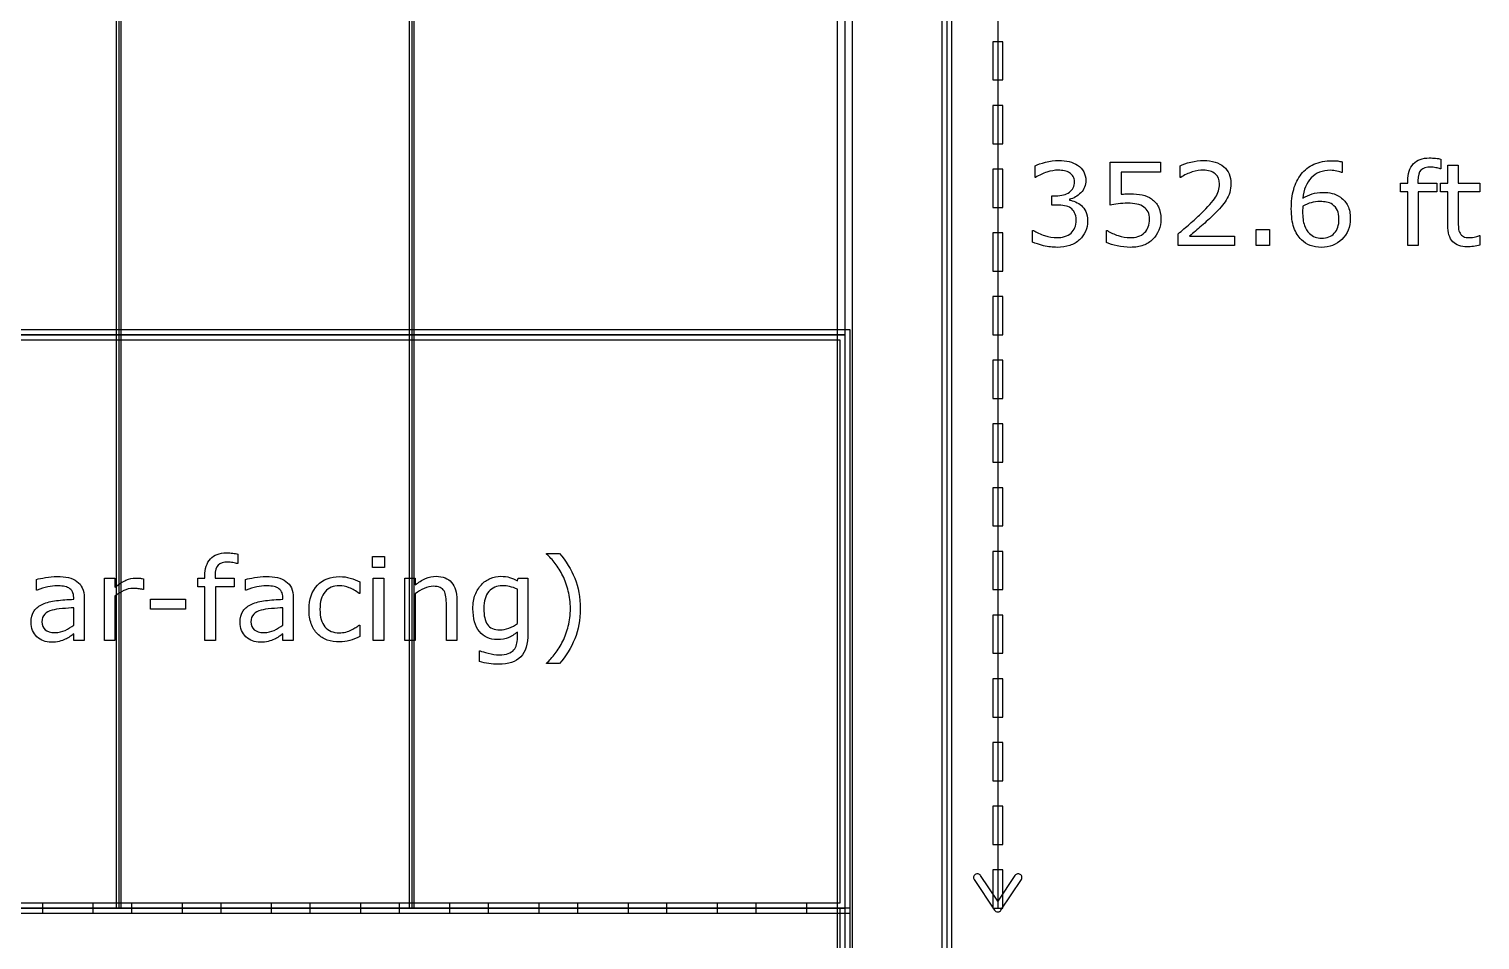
# Model space of a CAD drawing. Extents: x -13 to 750, y 12 to 2314.
# Drawn here: x 204 to 317.9, y 2009.4 to 2080.9 of the extents above; entities that cross this region are included whole.
import ezdxf

# ---------------------------------------------------------------- set-up
doc = ezdxf.new("R2010")
doc.units = 0
doc.layers.get('0').update_dxf_attribs({"linetype": 'CONTINUOUS'})

msp = doc.modelspace()

# ---------------------------------------------------------------- linework, layer by layer
at = {"color": 7}
for points in [[(43.400391, 2296.489609), (43.400391, 1844.29039), (268.59961, 1844.29039), (268.59961, 2296.489609)], [(44.599609, 2295.290391), (267.40039, 2295.290391), (267.40039, 1845.48961), (44.599609, 1845.48961)], [(275.59961, 2295.89), (275.59961, 1844.89), (276.40039, 1844.89), (276.40039, 2295.89)], [(210.80078, 2269.89), (210.80078, 2011.89), (211.19922, 2011.89), (211.19922, 2269.89)], [(233.80078, 2269.89), (233.80078, 2011.89), (234.19922, 2011.89), (234.19922, 2269.89)], [(44, 2082.89), (268, 2082.89), (268, 2056.89), (44, 2056.89)], [(279.59961, 2079.89), (279.59961, 2076.89), (280.40039, 2076.89), (280.40039, 2079.89)], [(279.59961, 2074.89), (279.59961, 2071.89), (280.40039, 2071.89), (280.40039, 2074.89)], [(279.59961, 2069.89), (279.59961, 2066.89), (280.40039, 2066.89), (280.40039, 2069.89)], [(286.56156, 2067.04082), (286.56156, 2067.04082)], [(301.32715, 2063.89), (300.27686, 2063.89), (300.27686, 2065.14244), (301.32715, 2065.14244)], [(307.67289, 2066.01251), (307.67289, 2066.01251)], [(279.59961, 2064.89), (279.59961, 2061.89), (280.40039, 2061.89), (280.40039, 2064.89)], [(279.59961, 2059.89), (279.59961, 2056.89), (280.40039, 2056.89), (280.40039, 2059.89)], [(43.599609, 2057.29039), (43.599609, 2011.48961), (268.40039, 2011.48961), (268.40039, 2057.29039)], [(44, 2056.89), (268, 2056.89), (268, 2011.89), (44, 2011.89)], [(44.400391, 2056.48961), (267.59961, 2056.48961), (267.59961, 2012.29039), (44.400391, 2012.29039)], [(279.59961, 2054.89), (279.59961, 2051.89), (280.40039, 2051.89), (280.40039, 2054.89)], [(279.59961, 2049.89), (279.59961, 2046.89), (280.40039, 2046.89), (280.40039, 2049.89)], [(279.59961, 2044.89), (279.59961, 2041.89), (280.40039, 2041.89), (280.40039, 2044.89)], [(279.59961, 2039.89), (279.59961, 2036.89), (280.40039, 2036.89), (280.40039, 2039.89)], [(231.8606, 2038.62047), (230.92896, 2038.62047), (230.92896, 2039.4774), (231.8606, 2039.4774)], [(231.80786, 2032.89), (230.98169, 2032.89), (230.98169, 2037.79869), (231.80786, 2037.79869)], [(216.22925, 2035.35533), (213.48706, 2035.35533), (213.48706, 2036.15074), (216.22925, 2036.15074)], [(247.22388, 2035.40358), (247.22388, 2035.40358)], [(242.29321, 2034.2391), (242.29321, 2034.2391)], [(279.59961, 2034.89), (279.59961, 2031.89), (280.40039, 2031.89), (280.40039, 2034.89)], [(207.46216, 2034.09852), (207.46216, 2034.09852)], [(223.87134, 2034.09852), (223.87134, 2034.09852)], [(279.59961, 2029.89), (279.59961, 2026.89), (280.40039, 2026.89), (280.40039, 2029.89)], [(279.59961, 2024.89), (279.59961, 2021.89), (280.40039, 2021.89), (280.40039, 2024.89)], [(279.59961, 2019.89), (279.59961, 2016.89), (280.40039, 2016.89), (280.40039, 2019.89)], [(279.59961, 2014.89), (279.59961, 2011.89), (280.40039, 2011.89), (280.40039, 2014.89)], [(278.23437, 2014.54041), (278.23437, 2014.54041)], [(44, 2011.89), (268, 2011.89), (268, 1867.89), (44, 1867.89)], [(205, 2012.29039), (205, 2011.48961), (209, 2011.48961), (209, 2012.29039)], [(212, 2012.29039), (212, 2011.48961), (216, 2011.48961), (216, 2012.29039)], [(219, 2012.29039), (219, 2011.48961), (223, 2011.48961), (223, 2012.29039)], [(226, 2012.29039), (226, 2011.48961), (230, 2011.48961), (230, 2012.29039)], [(233, 2012.29039), (233, 2011.48961), (237, 2011.48961), (237, 2012.29039)], [(240, 2012.29039), (240, 2011.48961), (244, 2011.48961), (244, 2012.29039)], [(247, 2012.29039), (247, 2011.48961), (251, 2011.48961), (251, 2012.29039)], [(254, 2012.29039), (254, 2011.48961), (258, 2011.48961), (258, 2012.29039)], [(261, 2012.29039), (261, 2011.48961), (265, 2011.48961), (265, 2012.29039)], [(267.59961, 2011.89), (267.59961, 2007.89), (268.40039, 2007.89), (268.40039, 2011.89)]]:
    msp.add_lwpolyline(points, close=True, dxfattribs=at)
for points in [[(276, 2295.89), (276, 1844.89)], [(211, 2269.89), (211, 2011.89)], [(234, 2269.89), (234, 2011.89)], [(280, 2269.89), (280, 2011.89)], [(314.77886, 2070.68394), (314.77881, 2069.92805)], [(282.96679, 2069.23807), (282.92289, 2069.23807), (282.92289, 2070.15653)], [(288.82469, 2067.06288), (288.82469, 2070.43349), (292.76219, 2070.43349), (292.76219, 2069.66444), (289.67283, 2069.66444), (289.67283, 2067.92421)], [(294.35742, 2069.23814), (294.31352, 2069.23814), (294.31352, 2070.161)], [(307.03564, 2070.4554), (307.03564, 2069.61604), (306.99174, 2069.61604)], [(314.77881, 2069.92805), (314.73491, 2069.92805)], [(315.31934, 2065.49391), (315.31934, 2068.10427), (314.76123, 2068.10427), (314.76123, 2068.7986), (315.31934, 2068.7986), (315.31934, 2070.20925), (316.14551, 2070.20925), (316.14551, 2068.7986), (317.85059, 2068.7986), (317.85059, 2068.10427), (316.14551, 2068.10427), (316.14551, 2065.86745)], [(312.9815, 2068.9656), (312.9815, 2068.79861), (314.47124, 2068.79861), (314.47124, 2068.10428), (313.00786, 2068.10428), (313.00786, 2063.89), (312.18169, 2063.89), (312.18169, 2068.10436), (311.62359, 2068.10436), (311.62359, 2068.79869), (312.18169, 2068.79869), (312.18169, 2068.96129)], [(284.6411, 2067.07601), (284.2456, 2067.07601), (284.2456, 2067.8055), (284.55321, 2067.8055)], [(285.61674, 2067.52859), (285.61674, 2067.46709)], [(282.73389, 2064.16686), (282.73389, 2065.08531), (282.79979, 2065.08531)], [(288.54346, 2064.13609), (288.54346, 2065.06334), (288.60496, 2065.06334)], [(292.80613, 2065.96887), (292.80615, 2065.96861)], [(306.78114, 2065.97729), (306.78076, 2065.97736)], [(298.58057, 2063.89), (294.15088, 2063.89), (294.15088, 2064.80846)], [(295.06057, 2064.64146), (298.58059, 2064.64146), (298.58057, 2063.89)], [(317.80666, 2064.6765), (317.85056, 2064.6765), (317.85059, 2063.93391)], [(220.35571, 2038.92809), (220.31181, 2038.92809)], [(220.35575, 2039.68394), (220.35571, 2038.92809)], [(244.57837, 2039.6839), (244.57837, 2039.7278), (245.58472, 2039.7278)], [(204.59253, 2036.85382), (204.54853, 2036.85382), (204.54853, 2037.69317)], [(210.70097, 2036.37486), (210.70097, 2032.89), (209.8748, 2032.89), (209.8748, 2037.79869), (210.70097, 2037.79869), (210.70097, 2037.07359)], [(212.93778, 2037.74589), (212.93774, 2036.89781)], [(218.55839, 2037.96564), (218.55839, 2037.79865), (220.04814, 2037.79865), (220.04814, 2037.10432), (218.58476, 2037.10432), (218.58476, 2032.89), (217.75858, 2032.89), (217.75858, 2037.10436), (217.20048, 2037.10436), (217.20048, 2037.79869), (217.75858, 2037.79869), (217.75858, 2037.96129)], [(221.00171, 2036.85382), (220.95781, 2036.85382), (220.95781, 2037.69317)], [(234.26885, 2036.55506), (234.26885, 2032.89), (233.44268, 2032.89), (233.44268, 2037.79869), (234.26885, 2037.79869), (234.26885, 2037.25377)], [(242.29324, 2037.58771), (242.34594, 2037.79865), (243.11937, 2037.79865), (243.11938, 2033.44811)], [(212.93774, 2036.89781), (212.89384, 2036.89781)], [(229.91382, 2037.50426), (229.91382, 2036.5858), (229.86992, 2036.5858)], [(242.29321, 2034.23912), (242.29321, 2036.91539)], [(207.46216, 2036.13317), (207.46216, 2036.26062)], [(207.46216, 2034.0985), (207.46216, 2035.4652)], [(208.28389, 2036.22099), (208.28394, 2032.89)], [(223.87134, 2036.13317), (223.87134, 2036.26062)], [(223.87134, 2034.0985), (223.87134, 2035.4652)], [(224.69317, 2036.22099), (224.69312, 2032.89)], [(237.54712, 2032.89), (236.72095, 2032.89), (236.72095, 2035.68492)], [(237.54717, 2036.07604), (237.54712, 2032.89)], [(208.28394, 2032.89), (207.46216, 2032.89), (207.46216, 2033.41295)], [(224.69312, 2032.89), (223.87134, 2032.89), (223.87134, 2033.41295)], [(229.86992, 2034.10728), (229.91382, 2034.10728), (229.91382, 2033.19762)], [(242.29324, 2033.1097), (242.29324, 2033.55794)], [(239.31372, 2031.24202), (239.31372, 2032.08577), (239.35772, 2032.08577)], [(245.58472, 2031.07945), (244.57837, 2031.07945), (244.57837, 2031.12335)], [(278.15037, 2014.12438), (279.74998, 2011.72398)], [(281.34958, 2014.45639), (280, 2012.43102), (278.65039, 2014.45641)], [(280.24998, 2011.72398), (281.84959, 2014.12438)]]:
    msp.add_lwpolyline(points, dxfattribs=at)
for points in [[(312.61675, 2070.30162), (312.90679, 2070.6151), (313.325737, 2070.77184), (313.87359, 2070.77184)], [(313.87359, 2070.77184), (314.058157, 2070.77184), (314.223683, 2070.76304), (314.37017, 2070.74544)], [(314.37017, 2070.74544), (314.519583, 2070.72784), (314.655813, 2070.70734), (314.77886, 2070.68394)], [(282.92289, 2070.15653), (283.130897, 2070.25907), (283.407753, 2070.35282), (283.75346, 2070.43778)], [(283.85448, 2069.65995), (283.541007, 2069.560343), (283.24511, 2069.419717), (282.96679, 2069.23807)], [(283.75346, 2070.43778), (284.102093, 2070.525673), (284.439007, 2070.56962), (284.7642, 2070.56962)], [(284.74218, 2069.80936), (284.46386, 2069.80936), (284.16796, 2069.759557), (283.85448, 2069.65995)], [(285.22997, 2069.76546), (285.086417, 2069.794727), (284.92382, 2069.80936), (284.74218, 2069.80936)], [(284.7642, 2070.56962), (285.083533, 2070.56962), (285.364783, 2070.54032), (285.60795, 2070.48172)], [(285.63427, 2069.60726), (285.50829, 2069.683427), (285.373523, 2069.73616), (285.22997, 2069.76546)], [(285.60795, 2070.48172), (285.851117, 2070.42312), (286.070843, 2070.32937), (286.26713, 2070.20047)], [(285.91552, 2069.31282), (285.848133, 2069.43294), (285.754383, 2069.531087), (285.63427, 2069.60726)], [(286.26713, 2070.20047), (286.47807, 2070.059843), (286.637737, 2069.88992), (286.74613, 2069.6907)], [(286.74613, 2069.6907), (286.85453, 2069.49148), (286.90873, 2069.25857), (286.90873, 2068.99197)], [(294.31352, 2070.161), (294.521527, 2070.263533), (294.79838, 2070.357283), (295.14408, 2070.44225)], [(295.26709, 2069.66881), (294.956543, 2069.575057), (294.65332, 2069.4315), (294.35742, 2069.23814)], [(295.14408, 2070.44225), (295.492713, 2070.52721), (295.82963, 2070.56969), (296.15483, 2070.56969)], [(296.13281, 2069.80943), (295.86621, 2069.80943), (295.577637, 2069.762557), (295.26709, 2069.66881)], [(297.06885, 2069.51939), (296.84619, 2069.71275), (296.534177, 2069.80943), (296.13281, 2069.80943)], [(296.15483, 2070.56969), (296.825723, 2070.56969), (297.3516, 2070.40709), (297.73246, 2070.08189)], [(297.40723, 2068.72398), (297.40723, 2069.063827), (297.294437, 2069.328963), (297.06885, 2069.51939)], [(297.73246, 2070.08189), (298.11332, 2069.75963), (298.30375, 2069.321643), (298.30375, 2068.76793)], [(303.22559, 2068.3065), (303.351563, 2068.754747), (303.55078, 2069.153187), (303.82324, 2069.50182)], [(303.82324, 2069.50182), (304.081053, 2069.832873), (304.413573, 2070.090683), (304.8208, 2070.27525)], [(306.11283, 2069.80059), (305.48295, 2069.80059), (304.98051, 2069.602837), (304.60551, 2069.20733)], [(304.8208, 2070.27525), (305.228027, 2070.46275), (305.702637, 2070.5565), (306.24463, 2070.5565)], [(306.6182, 2069.73909), (306.45414, 2069.78009), (306.285683, 2069.80059), (306.11283, 2069.80059)], [(306.24463, 2070.5565), (306.417483, 2070.5565), (306.562503, 2070.549167), (306.67969, 2070.5345)], [(306.99174, 2069.61604), (306.909707, 2069.659973), (306.785193, 2069.70099), (306.6182, 2069.73909)], [(306.67969, 2070.5345), (306.796877, 2070.519833), (306.915527, 2070.493467), (307.03564, 2070.4554)], [(312.18169, 2068.96129), (312.18169, 2069.544297), (312.32671, 2069.991073), (312.61675, 2070.30162)], [(313.2188, 2069.81375), (313.0606, 2069.658477), (312.9815, 2069.37576), (312.9815, 2068.9656)], [(313.99224, 2070.05105), (313.637747, 2070.05105), (313.379933, 2069.97195), (313.2188, 2069.81375)], [(314.37896, 2070.00715), (314.232473, 2070.036417), (314.103567, 2070.05105), (313.99224, 2070.05105)], [(314.73491, 2069.92805), (314.64409, 2069.954383), (314.52544, 2069.98075), (314.37896, 2070.00715)], [(285.61669, 2068.08235), (285.88329, 2068.26985), (286.01659, 2068.542313), (286.01659, 2068.89974)], [(286.01659, 2068.89974), (286.01659, 2069.05794), (285.9829, 2069.195633), (285.91552, 2069.31282)], [(286.90873, 2068.99197), (286.90873, 2068.62869), (286.779823, 2068.31082), (286.52201, 2068.03836)], [(297.09521, 2067.68248), (297.303223, 2068.004747), (297.40723, 2068.351913), (297.40723, 2068.72398)], [(298.30375, 2068.76793), (298.30375, 2068.518903), (298.271517, 2068.285993), (298.20705, 2068.0692)], [(304.60551, 2069.20733), (304.23051, 2068.814757), (304.012247, 2068.28302), (303.95072, 2067.61212)], [(284.55321, 2067.8055), (284.998523, 2067.8055), (285.353017, 2067.897783), (285.61669, 2068.08235)], [(286.52201, 2068.03836), (286.26713, 2067.768827), (285.965373, 2067.598903), (285.61674, 2067.52859)], [(285.61674, 2067.46709), (285.757367, 2067.443623), (285.9185, 2067.393817), (286.10014, 2067.31767)], [(286.10014, 2067.31767), (286.28178, 2067.24443), (286.435587, 2067.152147), (286.56156, 2067.04082)], [(290.18699, 2067.22105), (289.929177, 2067.22105), (289.680153, 2067.203483), (289.43992, 2067.16835)], [(289.67283, 2067.92421), (289.79881, 2067.935943), (289.927717, 2067.944743), (290.05955, 2067.95061)], [(290.05955, 2067.95061), (290.191383, 2067.95661), (290.30564, 2067.95961), (290.40232, 2067.95961)], [(290.91648, 2067.15075), (290.699687, 2067.197617), (290.456523, 2067.22105), (290.18699, 2067.22105)], [(290.40232, 2067.95961), (290.756813, 2067.95961), (291.06736, 2067.928843), (291.33396, 2067.86731)], [(291.33396, 2067.86731), (291.600567, 2067.80871), (291.845197, 2067.70324), (292.06785, 2067.5509)], [(292.06785, 2067.5509), (292.302223, 2067.389773), (292.483863, 2067.181767), (292.61277, 2066.92688)], [(295.93945, 2066.38609), (296.50195, 2066.931017), (296.887203, 2067.363147), (297.09521, 2067.68248)], [(297.9302, 2067.45836), (297.81594, 2067.27672), (297.681173, 2067.09801), (297.5259, 2066.92223)], [(298.20705, 2068.0692), (298.145517, 2067.855333), (298.053233, 2067.65172), (297.9302, 2067.45836)], [(303.04102, 2066.76402), (303.04102, 2067.3441), (303.102543, 2067.85826), (303.22559, 2068.3065)], [(304.60547, 2067.26051), (304.391603, 2067.20191), (304.171877, 2067.111087), (303.94629, 2066.98804)], [(303.95072, 2067.61212), (304.196813, 2067.761533), (304.438513, 2067.874327), (304.67582, 2067.9505)], [(305.2998, 2067.34841), (305.05078, 2067.34841), (304.819337, 2067.31911), (304.60547, 2067.26051)], [(304.67582, 2067.9505), (304.916053, 2068.0296), (305.19291, 2068.06915), (305.50639, 2068.06915)], [(305.81396, 2067.30451), (305.6499, 2067.333777), (305.478513, 2067.34841), (305.2998, 2067.34841)], [(305.50639, 2068.06915), (305.78471, 2068.06915), (306.029337, 2068.042783), (306.24027, 2067.99005)], [(306.26221, 2067.11994), (306.127443, 2067.213693), (305.978027, 2067.275217), (305.81396, 2067.30451)], [(306.24027, 2067.99005), (306.454143, 2067.94025), (306.672407, 2067.83771), (306.89506, 2067.68243)], [(306.89506, 2067.68243), (307.152873, 2067.503717), (307.346233, 2067.27813), (307.47514, 2067.00567)], [(285.24755, 2067.02331), (285.06005, 2067.058443), (284.8579, 2067.07601), (284.6411, 2067.07601)], [(285.72655, 2066.83874), (285.594717, 2066.92956), (285.43505, 2066.991083), (285.24755, 2067.02331)], [(286.03417, 2066.47399), (285.96093, 2066.629263), (285.85839, 2066.750847), (285.72655, 2066.83874)], [(286.14843, 2065.89392), (286.14843, 2066.128293), (286.110343, 2066.32165), (286.03417, 2066.47399)], [(286.56152, 2067.04088), (286.702147, 2066.9149), (286.81787, 2066.756697), (286.90869, 2066.56627)], [(286.90869, 2066.56627), (286.99951, 2066.375843), (287.04492, 2066.12975), (287.04492, 2065.82799)], [(289.43992, 2067.16835), (289.202613, 2067.133217), (288.997537, 2067.09806), (288.82469, 2067.06288)], [(291.47459, 2066.91784), (291.322243, 2067.029167), (291.136207, 2067.106803), (290.91648, 2067.15075)], [(291.79539, 2066.54431), (291.719217, 2066.699583), (291.612283, 2066.824093), (291.47459, 2066.91784)], [(291.91404, 2065.97302), (291.91404, 2066.198607), (291.87449, 2066.389037), (291.79539, 2066.54431)], [(292.61277, 2066.92688), (292.741677, 2066.672), (292.80613, 2066.352663), (292.80613, 2065.96887)], [(295.07373, 2065.59947), (295.384277, 2065.863143), (295.67285, 2066.12535), (295.93945, 2066.38609)], [(296.96779, 2066.33775), (296.654317, 2066.030137), (296.330587, 2065.73131), (295.9966, 2065.44127)], [(297.5259, 2066.92223), (297.373553, 2066.746443), (297.187517, 2066.551617), (296.96779, 2066.33775)], [(303.24316, 2065.31383), (303.1084, 2065.715197), (303.04102, 2066.198593), (303.04102, 2066.76402)], [(303.93309, 2066.79908), (303.930423, 2066.74048), (303.92909, 2066.665773), (303.92909, 2066.57496)], [(303.92909, 2066.57496), (303.92909, 2066.112067), (303.975967, 2065.745857), (304.06972, 2065.47633)], [(303.94629, 2066.98804), (303.94029, 2066.923573), (303.93589, 2066.860587), (303.93309, 2066.79908)], [(306.65771, 2066.65412), (306.57861, 2066.832833), (306.446777, 2066.988107), (306.26221, 2067.11994)], [(306.78076, 2065.97736), (306.78076, 2066.24982), (306.739743, 2066.475407), (306.65771, 2066.65412)], [(307.47514, 2067.00567), (307.606973, 2066.73321), (307.67289, 2066.402157), (307.67289, 2066.01251)], [(282.79979, 2065.08531), (283.048817, 2064.92125), (283.341787, 2064.78502), (283.6787, 2064.67662)], [(285.74853, 2064.87878), (285.88329, 2065.007687), (285.982897, 2065.149777), (286.04735, 2065.30505)], [(286.04735, 2065.30505), (286.114737, 2065.460323), (286.14843, 2065.656613), (286.14843, 2065.89392)], [(286.88232, 2065.00621), (286.773927, 2064.75719), (286.621583, 2064.540393), (286.42529, 2064.35582)], [(287.04492, 2065.82799), (287.04492, 2065.529163), (286.99072, 2065.255237), (286.88232, 2065.00621)], [(288.60496, 2065.06334), (288.845193, 2064.910993), (289.126443, 2064.780623), (289.44871, 2064.67223)], [(291.52293, 2064.90954), (291.651837, 2065.03552), (291.748517, 2065.1864), (291.81297, 2065.36218)], [(291.81297, 2065.36218), (291.88035, 2065.53796), (291.91404, 2065.741573), (291.91404, 2065.97302)], [(292.63916, 2065.0941), (292.527833, 2064.81578), (292.37549, 2064.581407), (292.18213, 2064.39098)], [(292.80615, 2065.96861), (292.80615, 2065.663923), (292.750487, 2065.37242), (292.63916, 2065.0941)], [(294.15088, 2064.80846), (294.458493, 2065.072127), (294.76611, 2065.335797), (295.07373, 2065.59947)], [(295.9966, 2065.44127), (295.66262, 2065.154163), (295.35061, 2064.88756), (295.06057, 2064.64146)], [(303.82764, 2064.34703), (303.575687, 2064.590197), (303.38086, 2064.912463), (303.24316, 2065.31383)], [(304.06972, 2065.47633), (304.1664, 2065.209723), (304.298233, 2064.998783), (304.46522, 2064.84351)], [(306.4164, 2064.85669), (306.65956, 2065.11743), (306.78114, 2065.490963), (306.78114, 2065.97729)], [(307.67285, 2066.01256), (307.67285, 2065.34752), (307.453123, 2064.804063), (307.01367, 2064.38219)], [(315.71045, 2064.19753), (315.44971, 2064.467057), (315.31934, 2064.899183), (315.31934, 2065.49391)], [(316.14551, 2065.86745), (316.14551, 2065.609637), (316.151377, 2065.407487), (316.16311, 2065.261)], [(316.16311, 2065.261), (316.174843, 2065.117447), (316.215857, 2064.982683), (316.28615, 2064.85671)], [(283.59961, 2063.88561), (283.24805, 2063.97057), (282.959477, 2064.06432), (282.73389, 2064.16686)], [(284.67187, 2063.75377), (284.30859, 2063.75377), (283.95117, 2063.797717), (283.59961, 2063.88561)], [(283.6787, 2064.67662), (284.015613, 2064.56822), (284.34081, 2064.51402), (284.65429, 2064.51402)], [(284.65429, 2064.51402), (284.838857, 2064.51402), (285.035143, 2064.544787), (285.24315, 2064.60632)], [(285.64746, 2063.89879), (285.35156, 2063.80211), (285.026363, 2063.75377), (284.67187, 2063.75377)], [(285.24315, 2064.60632), (285.451163, 2064.667853), (285.619623, 2064.758673), (285.74853, 2064.87878)], [(286.42529, 2064.35582), (286.205563, 2064.15074), (285.946287, 2063.998397), (285.64746, 2063.89879)], [(289.38281, 2063.86803), (289.051757, 2063.94127), (288.771973, 2064.030623), (288.54346, 2064.13609)], [(290.41553, 2063.75377), (290.058103, 2063.75377), (289.713863, 2063.791857), (289.38281, 2063.86803)], [(289.44871, 2064.67223), (289.770977, 2064.566757), (290.087383, 2064.51402), (290.39793, 2064.51402)], [(290.39793, 2064.51402), (290.605937, 2064.51402), (290.80662, 2064.54332), (290.99998, 2064.60192)], [(291.42627, 2063.91637), (291.13623, 2063.80797), (290.799317, 2063.75377), (290.41553, 2063.75377)], [(290.99998, 2064.60192), (291.196267, 2064.66052), (291.370583, 2064.76306), (291.52293, 2064.90954)], [(292.18213, 2064.39098), (291.97119, 2064.1859), (291.719237, 2064.027697), (291.42627, 2063.91637)], [(304.52637, 2063.90318), (304.262697, 2064.002793), (304.029787, 2064.150743), (303.82764, 2064.34703)], [(304.46522, 2064.84351), (304.599987, 2064.714603), (304.745007, 2064.61939), (304.90028, 2064.55787)], [(305.40527, 2063.75377), (305.083003, 2063.75377), (304.790037, 2063.803573), (304.52637, 2063.90318)], [(304.90028, 2064.55787), (305.058487, 2064.49927), (305.229873, 2064.46997), (305.41444, 2064.46997)], [(307.01367, 2064.38219), (306.57715, 2063.963243), (306.041017, 2063.75377), (305.40527, 2063.75377)], [(305.41444, 2064.46997), (305.839247, 2064.46997), (306.173233, 2064.598877), (306.4164, 2064.85669)], [(316.85303, 2063.79323), (316.35205, 2063.79323), (315.97119, 2063.927997), (315.71045, 2064.19753)], [(316.28615, 2064.85671), (316.350617, 2064.739523), (316.438507, 2064.653097), (316.54982, 2064.59743)], [(316.54982, 2064.59743), (316.66408, 2064.544697), (316.836933, 2064.51833), (317.06838, 2064.51833)], [(317.34082, 2063.83283), (317.15918, 2063.80643), (316.996583, 2063.79323), (316.85303, 2063.79323)], [(317.06838, 2064.51833), (317.203147, 2064.51833), (317.34377, 2064.537363), (317.49025, 2064.57543)], [(317.85059, 2063.93391), (317.695317, 2063.89291), (317.525393, 2063.859217), (317.34082, 2063.83283)], [(317.49025, 2064.57543), (317.636737, 2064.61643), (317.742207, 2064.65012), (317.80666, 2064.6765)], [(217.75858, 2037.96129), (217.75858, 2038.544297), (217.9036, 2038.991073), (218.19364, 2039.30162)], [(218.19364, 2039.30162), (218.48368, 2039.6151), (218.902627, 2039.77184), (219.45048, 2039.77184)], [(218.79569, 2038.81379), (218.63749, 2038.658517), (218.55839, 2038.3758), (218.55839, 2037.96564)], [(219.56913, 2039.05109), (219.214637, 2039.05109), (218.956823, 2038.97199), (218.79569, 2038.81379)], [(219.45048, 2039.77184), (219.635047, 2039.77184), (219.800573, 2039.76304), (219.94706, 2039.74544)], [(219.95585, 2039.00719), (219.809363, 2039.036457), (219.680457, 2039.05109), (219.56913, 2039.05109)], [(219.94706, 2039.74544), (220.096473, 2039.72784), (220.232703, 2039.70734), (220.35575, 2039.68394)], [(220.31181, 2038.92809), (220.22099, 2038.954423), (220.102337, 2038.98079), (219.95585, 2039.00719)], [(245.25513, 2038.94122), (245.041263, 2039.222467), (244.815677, 2039.470027), (244.57837, 2039.6839)], [(245.85718, 2037.96563), (245.672607, 2038.337703), (245.471923, 2038.6629), (245.25513, 2038.94122)], [(245.58472, 2039.7278), (246.103273, 2039.133073), (246.506103, 2038.484147), (246.79321, 2037.78102)], [(204.54853, 2037.69317), (204.709663, 2037.737103), (204.942573, 2037.785443), (205.24726, 2037.83819)], [(205.24726, 2037.83819), (205.551953, 2037.890923), (205.852247, 2037.91729), (206.14814, 2037.91729)], [(206.14814, 2037.91729), (206.493847, 2037.91729), (206.79414, 2037.88799), (207.04902, 2037.82939)], [(207.04902, 2037.82939), (207.306833, 2037.773723), (207.52949, 2037.677043), (207.71699, 2037.53935)], [(210.70097, 2037.07359), (211.029097, 2037.337263), (211.31767, 2037.5233), (211.56669, 2037.6317)], [(211.56669, 2037.6317), (211.818643, 2037.743027), (212.07499, 2037.79869), (212.33573, 2037.79869)], [(212.33573, 2037.79869), (212.47929, 2037.79869), (212.583297, 2037.79429), (212.64775, 2037.78549)], [(212.64775, 2037.78549), (212.712217, 2037.77949), (212.808893, 2037.76629), (212.93778, 2037.74589)], [(220.95781, 2037.69317), (221.118943, 2037.737103), (221.351853, 2037.785443), (221.65654, 2037.83819)], [(221.65654, 2037.83819), (221.961233, 2037.890923), (222.261527, 2037.91729), (222.55742, 2037.91729)], [(222.55742, 2037.91729), (222.903127, 2037.91729), (223.20342, 2037.88799), (223.4583, 2037.82939)], [(223.4583, 2037.82939), (223.716113, 2037.773723), (223.93877, 2037.677043), (224.12627, 2037.53935)], [(226.59155, 2037.2274), (227.033937, 2037.684433), (227.616947, 2037.91295), (228.34058, 2037.91295)], [(228.34058, 2037.91295), (228.621827, 2037.91295), (228.897217, 2037.8734), (229.16675, 2037.7943)], [(229.16675, 2037.7943), (229.43921, 2037.715193), (229.688233, 2037.618513), (229.91382, 2037.50426)], [(234.26885, 2037.25377), (234.526663, 2037.467637), (234.793263, 2037.63463), (235.06865, 2037.75475)], [(235.06865, 2037.75475), (235.344043, 2037.874863), (235.62676, 2037.93492), (235.9168, 2037.93492)], [(235.9168, 2037.93492), (236.447073, 2037.93492), (236.85137, 2037.775253), (237.12969, 2037.45592)], [(239.46316, 2037.27571), (239.653593, 2037.483717), (239.88504, 2037.64485), (240.1575, 2037.75911)], [(240.1575, 2037.75911), (240.42996, 2037.876297), (240.700957, 2037.93489), (240.97049, 2037.93489)], [(240.97049, 2037.93489), (241.25467, 2037.93489), (241.491973, 2037.90559), (241.6824, 2037.84699)], [(241.6824, 2037.84699), (241.87576, 2037.791323), (242.079373, 2037.704897), (242.29324, 2037.58771)], [(246.28784, 2036.77472), (246.17944, 2037.208313), (246.035887, 2037.605283), (245.85718, 2037.96563)], [(246.79321, 2037.78102), (247.080323, 2037.0779), (247.22388, 2036.28542), (247.22388, 2035.40358)], [(205.4187, 2037.09991), (205.1521, 2037.044243), (204.87671, 2036.962213), (204.59253, 2036.85382)], [(206.1438, 2037.18781), (205.927, 2037.18781), (205.6853, 2037.15851), (205.4187, 2037.09991)], [(206.65796, 2037.15271), (206.4939, 2037.17611), (206.322513, 2037.18781), (206.1438, 2037.18781)], [(207.07983, 2037.01647), (206.962643, 2037.083857), (206.82202, 2037.12927), (206.65796, 2037.15271)], [(207.36108, 2036.72644), (207.296613, 2036.849487), (207.202863, 2036.946163), (207.07983, 2037.01647)], [(207.46216, 2036.26062), (207.46216, 2036.44812), (207.428467, 2036.603393), (207.36108, 2036.72644)], [(207.71699, 2037.53935), (207.901563, 2037.40459), (208.04219, 2037.230273), (208.13887, 2037.0164)], [(208.13887, 2037.0164), (208.23555, 2036.802533), (208.28389, 2036.537397), (208.28389, 2036.22099)], [(211.38651, 2036.80992), (211.14921, 2036.698593), (210.920697, 2036.553573), (210.70097, 2036.37486)], [(212.1248, 2036.98131), (211.869913, 2036.98131), (211.623817, 2036.92418), (211.38651, 2036.80992)], [(212.53349, 2036.95931), (212.41923, 2036.973977), (212.283, 2036.98131), (212.1248, 2036.98131)], [(212.89384, 2036.89781), (212.770793, 2036.927077), (212.650677, 2036.947577), (212.53349, 2036.95931)], [(221.82788, 2037.09991), (221.56128, 2037.044243), (221.28589, 2036.962213), (221.00171, 2036.85382)], [(222.55298, 2037.18781), (222.33618, 2037.18781), (222.09448, 2037.15851), (221.82788, 2037.09991)], [(223.06714, 2037.15271), (222.903073, 2037.17611), (222.731687, 2037.18781), (222.55298, 2037.18781)], [(223.48901, 2037.01647), (223.371823, 2037.083857), (223.2312, 2037.12927), (223.06714, 2037.15271)], [(223.77026, 2036.72644), (223.705793, 2036.849487), (223.612043, 2036.946163), (223.48901, 2037.01647)], [(223.87134, 2036.26062), (223.87134, 2036.44812), (223.837647, 2036.603393), (223.77026, 2036.72644)], [(224.12627, 2037.53935), (224.310843, 2037.40459), (224.45147, 2037.230273), (224.54815, 2037.0164)], [(224.54815, 2037.0164), (224.64483, 2036.802533), (224.69317, 2036.537397), (224.69317, 2036.22099)], [(225.93237, 2035.33775), (225.93237, 2036.14049), (226.152097, 2036.770373), (226.59155, 2037.2274)], [(227.19365, 2036.72203), (226.924123, 2036.408557), (226.78936, 2035.94713), (226.78936, 2035.33775)], [(228.30547, 2037.19664), (227.836717, 2037.19664), (227.46611, 2037.038437), (227.19365, 2036.72203)], [(229.0877, 2037.03844), (228.821093, 2037.143907), (228.56035, 2037.19664), (228.30547, 2037.19664)], [(229.86992, 2036.5858), (229.617967, 2036.782087), (229.357227, 2036.932967), (229.0877, 2037.03844)], [(234.97637, 2036.98133), (234.730277, 2036.870003), (234.494437, 2036.727913), (234.26885, 2036.55506)], [(235.68389, 2037.14832), (235.458303, 2037.14832), (235.222463, 2037.092657), (234.97637, 2036.98133)], [(236.22002, 2037.05602), (236.082327, 2037.117553), (235.903617, 2037.14832), (235.68389, 2037.14832)], [(236.53643, 2036.78355), (236.463183, 2036.906603), (236.357713, 2036.997427), (236.22002, 2037.05602)], [(236.68145, 2036.31773), (236.655117, 2036.51695), (236.606777, 2036.672223), (236.53643, 2036.78355)], [(237.12969, 2037.45592), (237.40801, 2037.13658), (237.54717, 2036.67662), (237.54717, 2036.07604)], [(238.79959, 2035.39046), (238.79959, 2035.812333), (238.858183, 2036.175613), (238.97537, 2036.4803)], [(238.97537, 2036.4803), (239.09549, 2036.78792), (239.258087, 2037.053057), (239.46316, 2037.27571)], [(240.04321, 2036.73519), (239.78247, 2036.430503), (239.6521, 2035.988123), (239.6521, 2035.40805)], [(241.11548, 2037.19223), (240.66138, 2037.19223), (240.303957, 2037.039883), (240.04321, 2036.73519)], [(241.67798, 2037.12633), (241.49048, 2037.170263), (241.30298, 2037.19223), (241.11548, 2037.19223)], [(242.29321, 2036.91539), (242.073483, 2037.014997), (241.868407, 2037.08531), (241.67798, 2037.12633)], [(246.45044, 2035.40362), (246.45044, 2035.884093), (246.39624, 2036.341127), (246.28784, 2036.77472)], [(204.35083, 2035.21472), (204.511963, 2035.446167), (204.74048, 2035.627807), (205.03638, 2035.75964)], [(205.03638, 2035.75964), (205.335207, 2035.891473), (205.694093, 2035.98083), (206.11304, 2036.02771)], [(206.57007, 2035.3993), (206.230223, 2035.370033), (205.96069, 2035.327553), (205.76147, 2035.27186)], [(206.11304, 2036.02771), (206.531987, 2036.074577), (206.981693, 2036.10973), (207.46216, 2036.13317)], [(207.46216, 2035.4652), (207.210207, 2035.450533), (206.912843, 2035.428567), (206.57007, 2035.3993)], [(220.76001, 2035.21472), (220.921143, 2035.446167), (221.14966, 2035.627807), (221.44556, 2035.75964)], [(221.44556, 2035.75964), (221.744387, 2035.891473), (222.103273, 2035.98083), (222.52222, 2036.02771)], [(222.97925, 2035.3993), (222.639403, 2035.370033), (222.36987, 2035.327553), (222.17065, 2035.27186)], [(222.52222, 2036.02771), (222.94116, 2036.074577), (223.390867, 2036.10973), (223.87134, 2036.13317)], [(223.87134, 2035.4652), (223.619387, 2035.450533), (223.322023, 2035.428567), (222.97925, 2035.3993)], [(226.10815, 2034.20836), (225.990963, 2034.530627), (225.93237, 2034.90709), (225.93237, 2035.33775)], [(226.78936, 2035.33775), (226.78936, 2034.745957), (226.921193, 2034.29039), (227.18486, 2033.97105)], [(236.72095, 2035.68492), (236.72095, 2035.910507), (236.707783, 2036.121443), (236.68145, 2036.31773)], [(239.31375, 2033.59749), (238.970977, 2034.022297), (238.79959, 2034.619953), (238.79959, 2035.39046)], [(239.6521, 2035.40805), (239.6521, 2034.857263), (239.74878, 2034.439783), (239.94214, 2034.15561)], [(246.28784, 2034.02813), (246.39624, 2034.44415), (246.45044, 2034.902647), (246.45044, 2035.40362)], [(247.22388, 2035.40367), (247.22388, 2034.521837), (247.080323, 2033.729357), (246.79321, 2033.02623)], [(204.11353, 2034.31384), (204.11353, 2034.685907), (204.19263, 2034.9862), (204.35083, 2035.21472)], [(204.57495, 2033.19323), (204.267337, 2033.486203), (204.11353, 2033.85974), (204.11353, 2034.31384)], [(205.18579, 2034.95545), (205.039303, 2034.814823), (204.96606, 2034.62), (204.96606, 2034.37098)], [(204.96606, 2034.37098), (204.96606, 2034.089727), (205.051023, 2033.877323), (205.22095, 2033.73377)], [(205.76147, 2035.27186), (205.52417, 2035.204473), (205.332277, 2035.099003), (205.18579, 2034.95545)], [(220.52271, 2034.31384), (220.52271, 2034.685907), (220.60181, 2034.9862), (220.76001, 2035.21472)], [(220.98413, 2033.19323), (220.676517, 2033.486203), (220.52271, 2033.85974), (220.52271, 2034.31384)], [(221.59497, 2034.95545), (221.448483, 2034.814823), (221.37524, 2034.62), (221.37524, 2034.37098)], [(221.37524, 2034.37098), (221.37524, 2034.089727), (221.460203, 2033.877323), (221.63013, 2033.73377)], [(222.17065, 2035.27186), (221.93335, 2035.204473), (221.741457, 2035.099003), (221.59497, 2034.95545)], [(226.60474, 2033.40855), (226.390873, 2033.61949), (226.225343, 2033.886093), (226.10815, 2034.20836)], [(241.62524, 2033.86557), (241.868407, 2033.959317), (242.091063, 2034.083827), (242.29321, 2034.2391)], [(205.69995, 2032.75378), (205.25757, 2032.75378), (204.88257, 2032.900263), (204.57495, 2033.19323)], [(205.22095, 2033.73377), (205.39087, 2033.593143), (205.650147, 2033.52283), (205.99878, 2033.52283)], [(205.99878, 2033.52283), (206.28882, 2033.52283), (206.553957, 2033.578493), (206.79419, 2033.68982)], [(206.79419, 2033.68982), (207.034423, 2033.80408), (207.25708, 2033.940313), (207.46216, 2034.09852)], [(207.16333, 2033.20201), (207.040283, 2033.114123), (206.920167, 2033.04381), (206.80298, 2032.99107)], [(207.46216, 2033.41295), (207.388913, 2033.36315), (207.289303, 2033.292837), (207.16333, 2033.20201)], [(222.10913, 2032.75378), (221.66675, 2032.75378), (221.29175, 2032.900263), (220.98413, 2033.19323)], [(221.63013, 2033.73377), (221.80005, 2033.593143), (222.059327, 2033.52283), (222.40796, 2033.52283)], [(222.40796, 2033.52283), (222.698, 2033.52283), (222.963137, 2033.578493), (223.20337, 2033.68982)], [(223.20337, 2033.68982), (223.443603, 2033.80408), (223.66626, 2033.940313), (223.87134, 2034.09852)], [(223.57251, 2033.20201), (223.449463, 2033.114123), (223.329347, 2033.04381), (223.21216, 2032.99107)], [(223.87134, 2033.41295), (223.798093, 2033.36315), (223.698483, 2033.292837), (223.57251, 2033.20201)], [(227.36499, 2032.93395), (227.06909, 2033.039417), (226.815673, 2033.197617), (226.60474, 2033.40855)], [(227.18486, 2033.97105), (227.451467, 2033.65465), (227.825003, 2033.49645), (228.30547, 2033.49645)], [(228.30547, 2033.49645), (228.472463, 2033.49645), (228.642387, 2033.518417), (228.81524, 2033.56235)], [(228.81524, 2033.56235), (228.988087, 2033.606283), (229.14336, 2033.663413), (229.28106, 2033.73374)], [(229.91382, 2033.19762), (229.638427, 2033.06578), (229.37622, 2032.96324), (229.1272, 2032.89)], [(229.28106, 2033.73374), (229.401173, 2033.795273), (229.513963, 2033.859727), (229.61943, 2033.9271)], [(229.61943, 2033.9271), (229.724903, 2033.997413), (229.8084, 2034.057473), (229.86992, 2034.10728)], [(240.71121, 2032.96468), (240.125277, 2032.96468), (239.659457, 2033.175617), (239.31375, 2033.59749)], [(239.94214, 2034.15561), (240.1355, 2033.87143), (240.4563, 2033.72934), (240.90454, 2033.72934)], [(241.57693, 2033.1097), (241.35135, 2033.01302), (241.062777, 2032.96468), (240.71121, 2032.96468)], [(240.90454, 2033.72934), (241.144773, 2033.72934), (241.385007, 2033.77475), (241.62524, 2033.86557)], [(242.29324, 2033.55794), (242.04422, 2033.35872), (241.80545, 2033.209307), (241.57693, 2033.1097)], [(242.22734, 2032.56917), (242.271273, 2032.730303), (242.29324, 2032.91048), (242.29324, 2033.1097)], [(243.11938, 2033.44811), (243.11938, 2032.616077), (242.930417, 2032.005237), (242.55249, 2031.61559)], [(245.85718, 2032.84161), (246.03882, 2033.21661), (246.182373, 2033.612117), (246.28784, 2034.02813)], [(206.32837, 2032.82408), (206.149657, 2032.777213), (205.940183, 2032.75378), (205.69995, 2032.75378)], [(206.80298, 2032.99107), (206.665287, 2032.92369), (206.507083, 2032.868027), (206.32837, 2032.82408)], [(222.73755, 2032.82408), (222.558837, 2032.777213), (222.349363, 2032.75378), (222.10913, 2032.75378)], [(223.21216, 2032.99107), (223.074467, 2032.92369), (222.916263, 2032.868027), (222.73755, 2032.82408)], [(228.34058, 2032.78014), (227.986087, 2032.78014), (227.66089, 2032.83141), (227.36499, 2032.93395)], [(229.1272, 2032.89), (228.881107, 2032.81676), (228.6189, 2032.78014), (228.34058, 2032.78014)], [(239.35772, 2032.08577), (239.49248, 2032.033037), (239.706347, 2031.968583), (239.99932, 2031.89241)], [(241.57695, 2031.87483), (241.761523, 2031.942217), (241.90508, 2032.035967), (242.00762, 2032.15608)], [(242.00762, 2032.15608), (242.11016, 2032.27034), (242.1834, 2032.408037), (242.22734, 2032.56917)], [(245.25513, 2031.86602), (245.483643, 2032.15606), (245.684327, 2032.481257), (245.85718, 2032.84161)], [(246.79321, 2033.02623), (246.506103, 2032.323103), (246.103273, 2031.674177), (245.58472, 2031.07945)], [(240.04321, 2031.08821), (239.797117, 2031.123343), (239.553953, 2031.174613), (239.31372, 2031.24202)], [(239.99932, 2031.89241), (240.292287, 2031.81331), (240.585253, 2031.77376), (240.87822, 2031.77376)], [(240.80786, 2031.03111), (240.54712, 2031.03111), (240.292237, 2031.050143), (240.04321, 2031.08821)], [(242.55249, 2031.61559), (242.174563, 2031.225937), (241.59302, 2031.03111), (240.80786, 2031.03111)], [(240.87822, 2031.77376), (241.159473, 2031.77376), (241.392383, 2031.80745), (241.57695, 2031.87483)], [(244.57837, 2031.12335), (244.803957, 2031.325497), (245.029543, 2031.573053), (245.25513, 2031.86602)], [(278.106171, 2014.34979), (278.090416, 2014.271765), (278.106316, 2014.190678), (278.15037, 2014.12438)], [(278.23437, 2014.54039), (278.168043, 2014.49638), (278.121925, 2014.427815), (278.106171, 2014.34979)], [(278.459786, 2014.584614), (278.381758, 2014.600369), (278.300668, 2014.584467), (278.23437, 2014.54041)], [(278.65039, 2014.45641), (278.60638, 2014.52274), (278.537813, 2014.568859), (278.459786, 2014.584614)], [(281.54018, 2014.584589), (281.462155, 2014.568835), (281.39359, 2014.522717), (281.34958, 2014.45639)], [(281.76559, 2014.54039), (281.699292, 2014.584444), (281.618205, 2014.600344), (281.54018, 2014.584589)], [(281.893789, 2014.34979), (281.878035, 2014.427815), (281.831917, 2014.49638), (281.76559, 2014.54039)], [(281.84959, 2014.12438), (281.893644, 2014.190678), (281.909544, 2014.271765), (281.893789, 2014.34979)], [(279.74998, 2011.72398), (279.805572, 2011.6402), (279.899434, 2011.589836), (279.99998, 2011.589836)], [(279.99998, 2011.589836), (280.100526, 2011.589836), (280.194388, 2011.6402), (280.24998, 2011.72398)]]:
    msp.add_open_spline(points, degree=3, dxfattribs=at)

doc.saveas('drawing.dxf')
